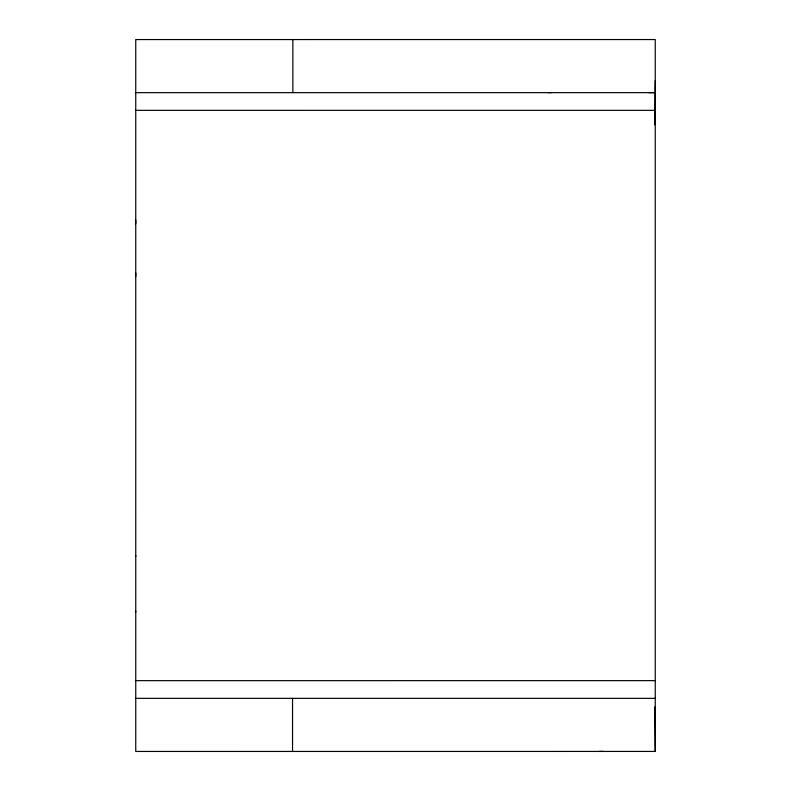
<?xml version="1.0" encoding="UTF-8"?>
<svg xmlns="http://www.w3.org/2000/svg" width="791" height="791" viewBox="0 0 791 791"><rect width="100%" height="100%" fill="white"/><g stroke="black" fill="none" stroke-linecap="round" stroke-linejoin="round"><path stroke-width="1.19" d="M135.755 612.066L135.755 611.097M135.755 556.389L135.755 555.42M135.755 276.652L135.755 272.865M135.755 223.813L135.755 220.027M655.245 751.44L655.245 39.55L135.745 39.56L135.755 751.45L655.245 751.43L654.79 706.976M655.245 80.633L654.79 124.879M135.755 92.656L655.235 92.646L648.62 92.646M548.222 92.646L551.297 92.646M135.755 110.354L655.245 110.344M135.755 680.655L655.245 680.646M135.755 698.354L655.245 698.344M598.827 751.42L603.404 751.42M292.858 39.56L292.858 92.656M292.541 698.354L292.541 751.45M616.337 751.42L616.337 751.42"/></g></svg>
